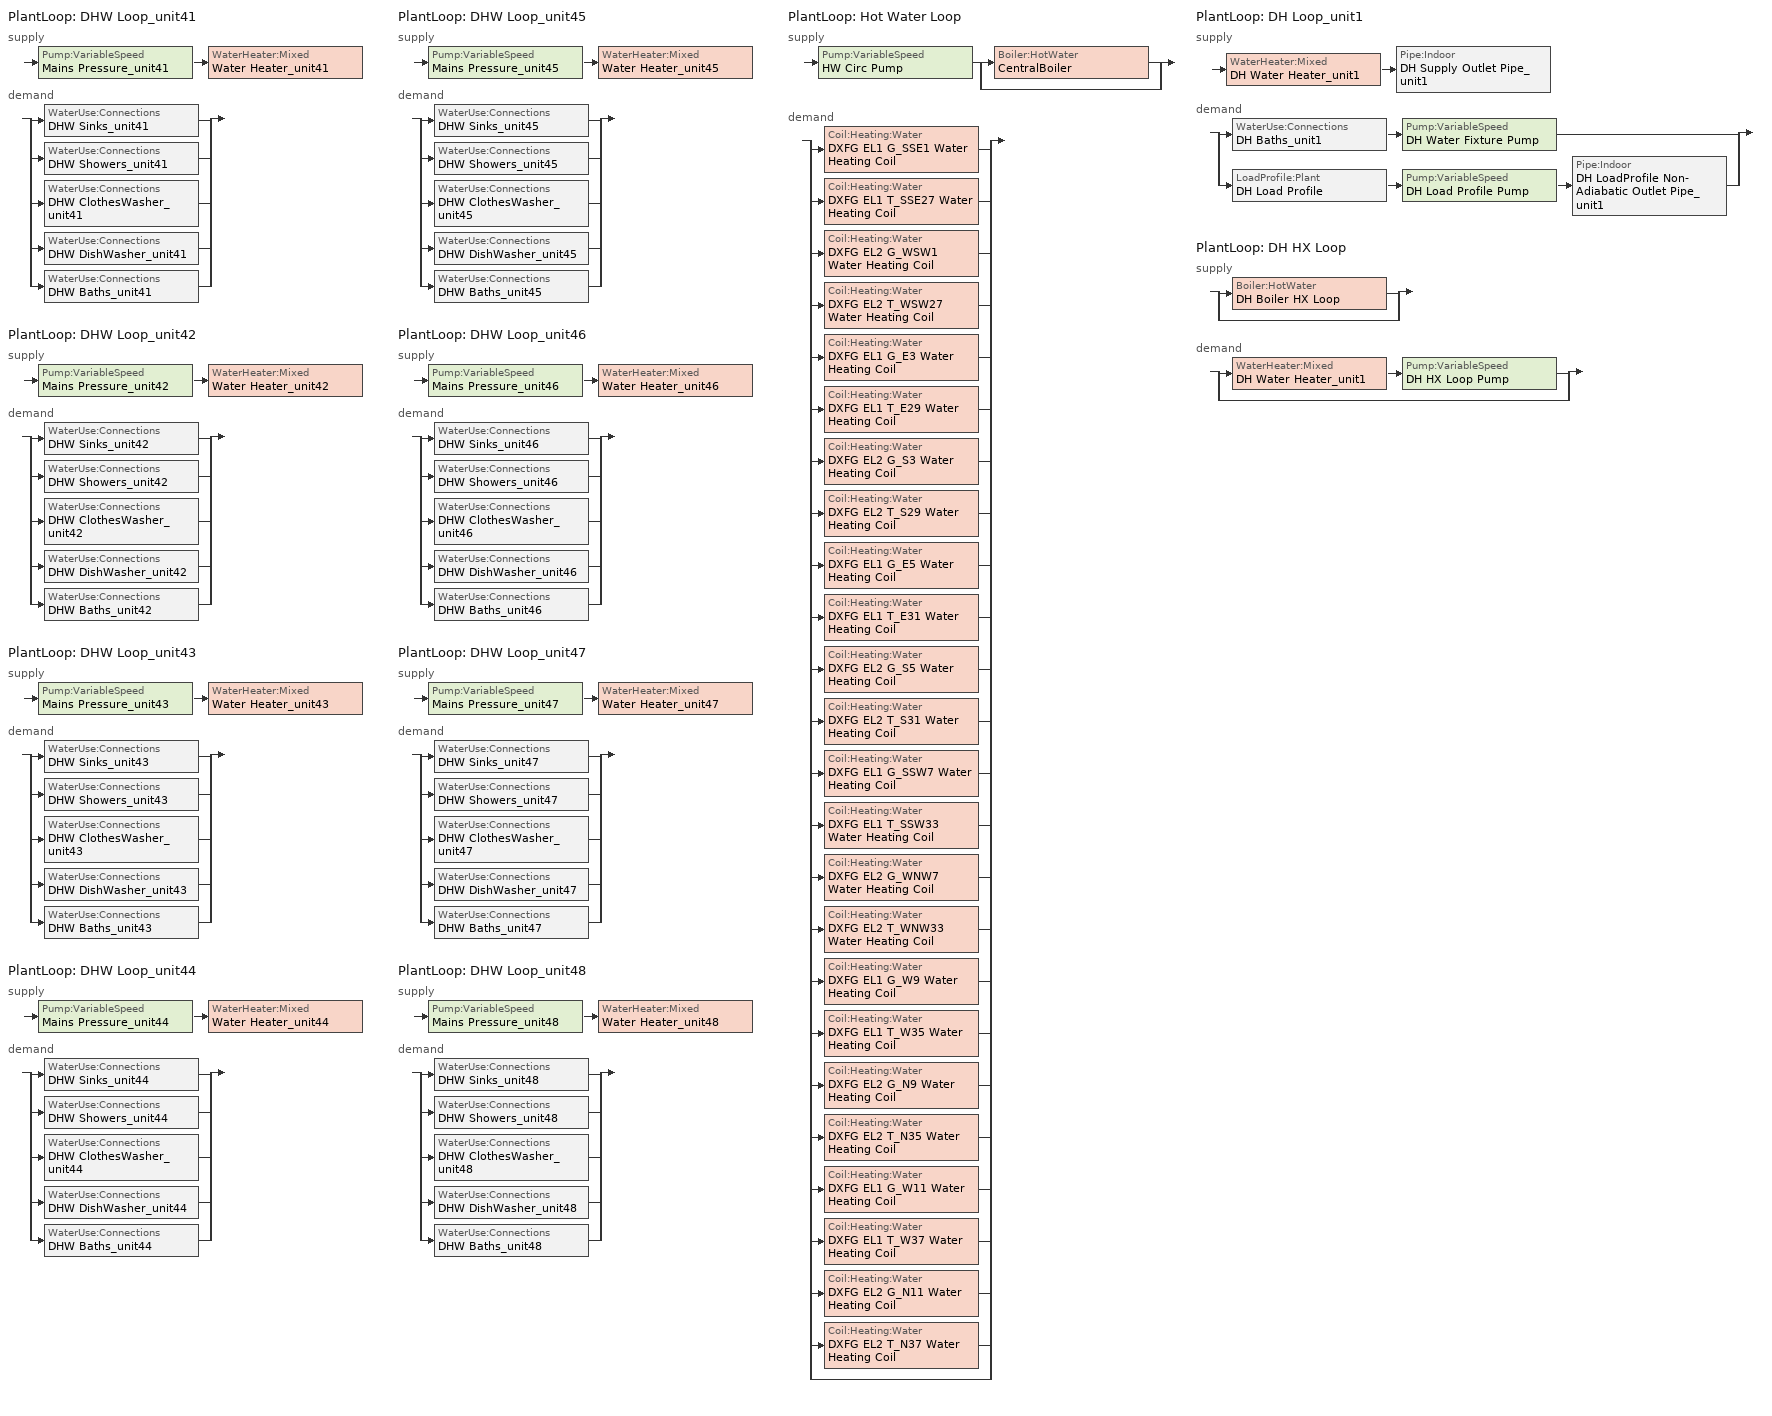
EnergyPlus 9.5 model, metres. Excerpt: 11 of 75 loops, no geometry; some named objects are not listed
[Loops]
PlantLoop 'DHW Loop_unit41'
 supply: Pump:VariableSpeed 'Mains Pressure_unit41' > WaterHeater:Mixed 'Water Heater_unit41'
 demand: split
  | WaterUse:Connections 'DHW Sinks_unit41'
  | WaterUse:Connections 'DHW Showers_unit41'
  | WaterUse:Connections 'DHW ClothesWasher_unit41'
  | WaterUse:Connections 'DHW DishWasher_unit41'
  | WaterUse:Connections 'DHW Baths_unit41'
PlantLoop 'DHW Loop_unit42'
 supply: Pump:VariableSpeed 'Mains Pressure_unit42' > WaterHeater:Mixed 'Water Heater_unit42'
 demand: split
  | WaterUse:Connections 'DHW Sinks_unit42'
  | WaterUse:Connections 'DHW Showers_unit42'
  | WaterUse:Connections 'DHW ClothesWasher_unit42'
  | WaterUse:Connections 'DHW DishWasher_unit42'
  | WaterUse:Connections 'DHW Baths_unit42'
PlantLoop 'DHW Loop_unit43'
 supply: Pump:VariableSpeed 'Mains Pressure_unit43' > WaterHeater:Mixed 'Water Heater_unit43'
 demand: split
  | WaterUse:Connections 'DHW Sinks_unit43'
  | WaterUse:Connections 'DHW Showers_unit43'
  | WaterUse:Connections 'DHW ClothesWasher_unit43'
  | WaterUse:Connections 'DHW DishWasher_unit43'
  | WaterUse:Connections 'DHW Baths_unit43'
PlantLoop 'DHW Loop_unit44'
 supply: Pump:VariableSpeed 'Mains Pressure_unit44' > WaterHeater:Mixed 'Water Heater_unit44'
 demand: split
  | WaterUse:Connections 'DHW Sinks_unit44'
  | WaterUse:Connections 'DHW Showers_unit44'
  | WaterUse:Connections 'DHW ClothesWasher_unit44'
  | WaterUse:Connections 'DHW DishWasher_unit44'
  | WaterUse:Connections 'DHW Baths_unit44'
PlantLoop 'DHW Loop_unit45'
 supply: Pump:VariableSpeed 'Mains Pressure_unit45' > WaterHeater:Mixed 'Water Heater_unit45'
 demand: split
  | WaterUse:Connections 'DHW Sinks_unit45'
  | WaterUse:Connections 'DHW Showers_unit45'
  | WaterUse:Connections 'DHW ClothesWasher_unit45'
  | WaterUse:Connections 'DHW DishWasher_unit45'
  | WaterUse:Connections 'DHW Baths_unit45'
PlantLoop 'DHW Loop_unit46'
 supply: Pump:VariableSpeed 'Mains Pressure_unit46' > WaterHeater:Mixed 'Water Heater_unit46'
 demand: split
  | WaterUse:Connections 'DHW Sinks_unit46'
  | WaterUse:Connections 'DHW Showers_unit46'
  | WaterUse:Connections 'DHW ClothesWasher_unit46'
  | WaterUse:Connections 'DHW DishWasher_unit46'
  | WaterUse:Connections 'DHW Baths_unit46'
PlantLoop 'DHW Loop_unit47'
 supply: Pump:VariableSpeed 'Mains Pressure_unit47' > WaterHeater:Mixed 'Water Heater_unit47'
 demand: split
  | WaterUse:Connections 'DHW Sinks_unit47'
  | WaterUse:Connections 'DHW Showers_unit47'
  | WaterUse:Connections 'DHW ClothesWasher_unit47'
  | WaterUse:Connections 'DHW DishWasher_unit47'
  | WaterUse:Connections 'DHW Baths_unit47'
PlantLoop 'DHW Loop_unit48'
 supply: Pump:VariableSpeed 'Mains Pressure_unit48' > WaterHeater:Mixed 'Water Heater_unit48'
 demand: split
  | WaterUse:Connections 'DHW Sinks_unit48'
  | WaterUse:Connections 'DHW Showers_unit48'
  | WaterUse:Connections 'DHW ClothesWasher_unit48'
  | WaterUse:Connections 'DHW DishWasher_unit48'
  | WaterUse:Connections 'DHW Baths_unit48'
PlantLoop 'Hot Water Loop'
 supply: Pump:VariableSpeed 'HW Circ Pump' > split
  | Boiler:HotWater 'CentralBoiler'
  | bypass
 demand: split
  | Coil:Heating:Water 'DXFG EL1 G_SSE1 Water Heating Coil'
  | Coil:Heating:Water 'DXFG EL1 T_SSE27 Water Heating Coil'
  | Coil:Heating:Water 'DXFG EL2 G_WSW1 Water Heating Coil'
  | Coil:Heating:Water 'DXFG EL2 T_WSW27 Water Heating Coil'
  | Coil:Heating:Water 'DXFG EL1 G_E3 Water Heating Coil'
  | Coil:Heating:Water 'DXFG EL1 T_E29 Water Heating Coil'
  | Coil:Heating:Water 'DXFG EL2 G_S3 Water Heating Coil'
  | Coil:Heating:Water 'DXFG EL2 T_S29 Water Heating Coil'
  | Coil:Heating:Water 'DXFG EL1 G_E5 Water Heating Coil'
  | Coil:Heating:Water 'DXFG EL1 T_E31 Water Heating Coil'
  | Coil:Heating:Water 'DXFG EL2 G_S5 Water Heating Coil'
  | Coil:Heating:Water 'DXFG EL2 T_S31 Water Heating Coil'
  | Coil:Heating:Water 'DXFG EL1 G_SSW7 Water Heating Coil'
  | Coil:Heating:Water 'DXFG EL1 T_SSW33 Water Heating Coil'
  | Coil:Heating:Water 'DXFG EL2 G_WNW7 Water Heating Coil'
  | Coil:Heating:Water 'DXFG EL2 T_WNW33 Water Heating Coil'
  | Coil:Heating:Water 'DXFG EL1 G_W9 Water Heating Coil'
  | Coil:Heating:Water 'DXFG EL1 T_W35 Water Heating Coil'
  | Coil:Heating:Water 'DXFG EL2 G_N9 Water Heating Coil'
  | Coil:Heating:Water 'DXFG EL2 T_N35 Water Heating Coil'
  | Coil:Heating:Water 'DXFG EL1 G_W11 Water Heating Coil'
  | Coil:Heating:Water 'DXFG EL1 T_W37 Water Heating Coil'
  | Coil:Heating:Water 'DXFG EL2 G_N11 Water Heating Coil'
  | Coil:Heating:Water 'DXFG EL2 T_N37 Water Heating Coil'
  | bypass
PlantLoop 'DH Loop_unit1'
 supply: WaterHeater:Mixed 'DH Water Heater_unit1' > Pipe:Indoor 'DH Supply Outlet Pipe_unit1'
 demand: split
  | WaterUse:Connections 'DH Baths_unit1' > Pump:VariableSpeed 'DH Water Fixture Pump'
  | LoadProfile:Plant 'DH Load Profile' > Pump:VariableSpeed 'DH Load Profile Pump' > Pipe:Indoor 'DH LoadProfile Non-Adiabatic Outlet Pipe_unit1'
PlantLoop 'DH HX Loop'
 supply: split
  | Boiler:HotWater 'DH Boiler HX Loop'
  | bypass
 demand: split
  | WaterHeater:Mixed 'DH Water Heater_unit1' > Pump:VariableSpeed 'DH HX Loop Pump'
  | bypass
[Material]
Name | Roughness | Thickness {m} | Conductivity {W/m-K} | Density {kg/m3} | Specific Heat {J/kg-K} | Thermal Absorptance | Solar Absorptance | Visible Absorptance
Pipe Steel | Smooth | 3.00E-03 | 45.31 | 7833 | 500 | 0.9 | 0.5 | 0.5
Pipe Insulation | VeryRough | 0.03 | 0.04 | 91 | 836
[Construction]
Insulated Pipe: Pipe Insulation, Pipe Steel
[ZoneList]
Living Area: EL1 SSE Perim Zn (G.SSE1), EL1 East Perim Zn (G.E3), EL1 East Perim Zn (G.E5), EL1 SSW Perim Zn (G.SSW7), EL1 West Perim Zn (G.W9), EL1 West Perim Zn (G.W11), EL1 SSE Perim Zn (T.SSE27), EL1 East Perim Zn (T.E29), EL1 East Perim Zn (T.E31), EL1 SSW Perim Zn (T.SSW33), EL1 West Perim Zn (T.W35), EL1 West Perim Zn (T.W37), EL2 WSW Perim Zn (G.WSW1), EL2 South Perim Zn (G.S3), EL2 South Perim Zn (G.S5), EL2 WNW Perim Zn (G.WNW7), EL2 North Perim Zn (G.N9), EL2 North Perim Zn (G.N11), EL2 WSW Perim Zn (T.WSW27), EL2 South Perim Zn (T.S29), EL2 South Perim Zn (T.S31), EL2 WNW Perim Zn (T.WNW33), EL2 North Perim Zn (T.N35), EL2 North Perim Zn (T.N37)
[People]
Living Occupants: Zone or ZoneList=Living Area; Number of People Schedule=EL1 Occ-2 Sch; Number of People Calculation Method=People; Number of People=3; Fraction Radiant=0.3; Sensible Heat Fraction=autocalculate; Activity Level Schedule=activity_sch; Carbon Dioxide Generation Rate {m3/s-W}=3.82e-08; Enable ASHRAE 55 Comfort Warnings=No; Mean Radiant Temperature Calculation Type=ZoneAveraged; Clothing Insulation Calculation Method=ClothingInsulationSchedule
[Lights]
Living Lights: Zone or ZoneList=Living Area; Schedule=InteriorLightingHE; Design Level Calculation Method=Watts/Area; Watts per Zone Floor Area {W/m2}=2.10297; Return Air Fraction=0; Fraction Radiant=0.6; Fraction Visible=0.2; Fraction Replaceable=0; Return Air Fraction Calculated from Plenum Temperature=No
[ElectricEquipment] Zone or ZoneList=Living Area; Design Level Calculation Method=EquipmentLevel
Name | Schedule | Design Level {W} | Fraction Latent | Fraction Radiant | Fraction Lost
Dishwasher | DishWasher | 27.7121 | 0.15 | 0.6 | 0.25
Refrigerator | Refrigerator | 91.0576 |  | 1
ClothesWasher | ClothesWasher | 12.0112 |  | 0.8 | 0.2
ClothesDryer | ClothesDryer | 8.18776 |  | 1
MiscPlugLoad_Living | MiscPlugLoad | 169.043 | 0.06 | 0.69 | 0.25
[GasEquipment] Zone or ZoneList=Living Area; Design Level Calculation Method=EquipmentLevel
Name | Schedule | Design Level {W} | Fraction Latent | Fraction Radiant | Fraction Lost
ClothesDryer | ClothesDryer | 81.8973 | 0.05 | 0.1 | 0.85
CookingRange | CookingRange | 111.945 | 0.06 | 0.69 | 0.25
[ZoneInfiltration:DesignFlowRate]
Infiltration-Living: Zone or ZoneList=Living Area; Schedule=always_avail; Design Flow Rate Calculation Method=AirChanges/Hour; Air Changes per Hour {1/hr}=0.35; Constant Term Coefficient=1
[ZoneVentilation:DesignFlowRate]
NaturalVentilation: Zone or ZoneList=Living Area; Schedule=DEER Res Nat Vent On Sch; Design Flow Rate Calculation Method=AirChanges/Hour; Flow Rate per Zone Floor Area {m3/s-m2}=0; Air Changes per Hour {1/hr}=1.5; Ventilation Type=Natural; Fan Total Efficiency=1; Constant Term Coefficient=0; Temperature Term Coefficient=0; Velocity Term Coefficient=0.224; Velocity Squared Term Coefficient=0; Minimum Indoor Temperature Schedule=Natural_Ventilation_Min; Delta Temperature {deltaC}=2; Minimum Outdoor Temperature {C}=-100; Maximum Outdoor Temperature {C}=100; Maximum Wind Speed {m/s}=40
[Sizing:Plant] Loop Type=Heating
Name | Design Loop Exit Temperature {C} | Loop Design Temperature Difference {deltaC} | Sizing Option | Zone Timesteps in Averaging Window
DHW Loop_unit41; DHW Loop_unit42; DHW Loop_unit43; DHW Loop_unit44; DHW Loop_unit45; DHW Loop_unit46; DHW Loop_unit47; DHW Loop_unit48 | 48.8889 | 5.55556
Hot Water Loop | 48.8889 | 5.55556 | NonCoincident | 1
DH Loop_unit1 | 57.2222 | 5.55556
DH HX Loop | 82.2222 | 11.1111
[Coil:Heating:Water] U-Factor Times Area Value {W/K}=autosize; Maximum Water Flow Rate {m3/s}=autosize; Performance Input Method=UFactorTimesAreaAndDesignWaterFlowRate; Rated Capacity {W}=autosize; Rated Inlet Water Temperature {C}=82.2; Rated Inlet Air Temperature {C}=16.6; Rated Outlet Water Temperature {C}=71.1; Rated Outlet Air Temperature {C}=32.2; Rated Ratio for Air and Water Convection=0.5
DXFG EL1 G_SSE1 Water Heating Coil; DXFG EL1 T_SSE27 Water Heating Coil; DXFG EL2 G_WSW1 Water Heating Coil; DXFG EL2 T_WSW27 Water Heating Coil; DXFG EL1 G_E3 Water Heating Coil; DXFG EL1 T_E29 Water Heating Coil; DXFG EL2 G_S3 Water Heating Coil; DXFG EL2 T_S29 Water Heating Coil; DXFG EL1 G_E5 Water Heating Coil; DXFG EL1 T_E31 Water Heating Coil; DXFG EL2 G_S5 Water Heating Coil; DXFG EL2 T_S31 Water Heating Coil; DXFG EL1 G_SSW7 Water Heating Coil; DXFG EL1 T_SSW33 Water Heating Coil; DXFG EL2 G_WNW7 Water Heating Coil; DXFG EL2 T_WNW33 Water Heating Coil; DXFG EL1 G_W9 Water Heating Coil; DXFG EL1 T_W35 Water Heating Coil; DXFG EL2 G_N9 Water Heating Coil; DXFG EL2 T_N35 Water Heating Coil; DXFG EL1 G_W11 Water Heating Coil; DXFG EL1 T_W37 Water Heating Coil; DXFG EL2 G_N11 Water Heating Coil; DXFG EL2 T_N37 Water Heating Coil
[Pipe:Indoor] Construction=Insulated Pipe; Environment Type=Schedule; Ambient Temperature Schedule=Ambient Varying Zone Temperature; Ambient Air Velocity Schedule=Ambient Air Velocity; Pipe Inside Diameter {m}=0.0254; Pipe Length {m}=304.8
DH Supply Outlet Pipe_unit1; DH LoadProfile Non-Adiabatic Outlet Pipe_unit1
[Pump:VariableSpeed] Design Maximum Flow Rate {m3/s}=autosize; Coefficient 2 of the Part Load Performance Curve=1; Pump Control Type=Intermittent
Name | Design Pump Head {Pa} | Design Power Consumption {W} | Motor Efficiency | Fraction of Motor Inefficiencies to Fluid Stream | Coefficient 1 of the Part Load Performance Curve | Coefficient 3 of the Part Load Performance Curve | Coefficient 4 of the Part Load Performance Curve | Design Minimum Flow Rate {m3/s} | Design Power Sizing Method | Design Electric Power per Unit Flow Rate {W/(m3/s)} | Design Shaft Power per Unit Flow Rate per Unit Head {W/((m3/s)-Pa)}
Mains Pressure_unit41; Mains Pressure_unit42; Mains Pressure_unit43; Mains Pressure_unit44; Mains Pressure_unit45; Mains Pressure_unit46; Mains Pressure_unit47; Mains Pressure_unit48 | 1 | 0 | 1 | 0 | 0 | 0 | 0 | 0
HW Circ Pump | 179352 | 0 | 0.9 |  |  |  |  | autosize | PowerPerFlowPerPressure | 348701.1 | 1.28205
DH Load Profile Pump; DH Water Fixture Pump | 179345 | autosize | 0.9 |  |  |  |  | 0 | PowerPerFlowPerPressure | 348701.1 | 1.28205
DH HX Loop Pump | 179345 | autosize | 0.9 |  |  |  |  | 0.00012618 | PowerPerFlowPerPressure | 348701.1 | 1.28205
[LoadProfile:Plant]
DH Load Profile: Load Schedule=DH Load Profile Load Schedule; Peak Flow Rate {m3/s}=0.00302833; Flow Rate Fraction Schedule=DH Load Profile Constant Flow Frac Schedule
[Boiler:HotWater] Fuel Type=NaturalGas; Efficiency Curve Temperature Evaluation Variable=LeavingBoiler; Normalized Boiler Efficiency Curve=NonCond_Boiler_Eff; Design Water Flow Rate {m3/s}=autosize; Minimum Part Load Ratio=0.2; Maximum Part Load Ratio=1; Optimum Part Load Ratio=1; Water Outlet Upper Temperature Limit {C}=99.9; Boiler Flow Mode=LeavingSetpointModulated; Sizing Factor=1
Name | Nominal Capacity {W} | Nominal Thermal Efficiency
CentralBoiler | 1E-015 | 1
DH Boiler HX Loop | autosize | 0.9
[WaterHeater:Mixed] Heater Control Type=Cycle; Heater Maximum Capacity {W}=0; Heater Minimum Capacity {W}=0; Heater Ignition Minimum Flow Rate {m3/s}=0; Heater Thermal Efficiency=0.9; Ambient Temperature Indicator=Zone; Off Cycle Loss Coefficient to Ambient Temperature {W/K}=1.27317; Off Cycle Loss Fraction to Zone=1; On Cycle Loss Coefficient to Ambient Temperature {W/K}=1.27317; On Cycle Loss Fraction to Zone=1; Peak Use Flow Rate {m3/s}=0; Use Side Effectiveness=1; Use Side Design Flow Rate {m3/s}=autosize
Name | Tank Volume {m3} | Setpoint Temperature Schedule | Deadband Temperature Difference {deltaC} | Maximum Temperature Limit {C} | Heater Fuel Type | Ambient Temperature Zone | Source Side Effectiveness | Source Side Design Flow Rate {m3/s} | Indirect Water Heating Recovery Time {hr} | Source Side Flow Control Mode
Water Heater_unit41 | 0.196841 | dhw_setpt | 2 | 50 | Coal | EL2 South Perim Zn (T.S28) | 1 | 0 | 1.5
Water Heater_unit42 | 0.196841 | dhw_setpt | 2 | 50 | Coal | EL2 South Perim Zn (T.S29) | 1 | 0 | 1.5
Water Heater_unit43 | 0.196841 | dhw_setpt | 2 | 50 | Coal | EL2 South Perim Zn (T.S30) | 1 | 0 | 1.5
Water Heater_unit44 | 0.196841 | dhw_setpt | 2 | 50 | Coal | EL2 South Perim Zn (T.S31) | 1 | 0 | 1.5
Water Heater_unit45 | 0.196841 | dhw_setpt | 2 | 50 | Coal | EL2 WNW Perim Zn (G.WNW7) | 1 | 0 | 1.5
Water Heater_unit46 | 0.196841 | dhw_setpt | 2 | 50 | Coal | EL2 WNW Perim Zn (T.WNW33) | 1 | 0 | 1.5
Water Heater_unit47 | 0.196841 | dhw_setpt | 2 | 50 | Coal | EL2 WSW Perim Zn (G.WSW1) | 1 | 0 | 1.5
Water Heater_unit48 | 0.196841 | dhw_setpt | 2 | 50 | Coal | EL2 WSW Perim Zn (T.WSW27) | 1 | 0 | 1.5
DH Water Heater_unit1 | autosize | DH dhw_setpt | 1.94444 | 82.2222 | NaturalGas | EL1 East Perim Zn (G.E2) | 0.9 | 0.000189271 | 1 | IndirectHeatPrimarySetpoint
[WaterHeater:Sizing]
Name | Design Mode | Number of Bedrooms | Number of Bathrooms | Time Storage Can Meet Peak Draw {hr} | Time for Tank Recovery {hr} | Nominal Tank Volume for Autosizing Plant Connections {m3} | Number of Units | Storage Capacity per Unit {m3} | Recovery Capacity PerUnit {m3/hr}
Water Heater_unit41; Water Heater_unit42; Water Heater_unit43; Water Heater_unit44; Water Heater_unit45; Water Heater_unit46; Water Heater_unit47; Water Heater_unit48 | ResidentialHUD-FHAMinimum | 3 | 3
DH Water Heater_unit1 | PerUnit | 1 | 1 | 1 | 0 | 0.450464 | 48 | 0.208198 | 0.378541
[PlantLoop] Fluid Type=Water; Minimum Loop Temperature {C}=0; Maximum Loop Flow Rate {m3/s}=autosize; Minimum Loop Flow Rate {m3/s}=0; Plant Loop Volume {m3}=autocalculate
Name | Plant Equipment Operation Scheme | Maximum Loop Temperature {C} | Load Distribution Scheme | Plant Loop Demand Calculation Scheme | Common Pipe Simulation | Pressure Simulation Type | Loop Circulation Time {minutes}
DHW Loop_unit41 | DHW Loop Operation_unit41 | 100 | Optimal
DHW Loop_unit42 | DHW Loop Operation_unit42 | 100 | Optimal
DHW Loop_unit43 | DHW Loop Operation_unit43 | 100 | Optimal
DHW Loop_unit44 | DHW Loop Operation_unit44 | 100 | Optimal
DHW Loop_unit45 | DHW Loop Operation_unit45 | 100 | Optimal
DHW Loop_unit46 | DHW Loop Operation_unit46 | 100 | Optimal
DHW Loop_unit47 | DHW Loop Operation_unit47 | 100 | Optimal
DHW Loop_unit48 | DHW Loop Operation_unit48 | 100 | Optimal
Hot Water Loop | Hot Loop Operation | 100 | Optimal | SingleSetpoint | None | None | 2
DH Loop_unit1 | DH Loop Operation_unit1 | 60 | Optimal |  |  |  | 0
DH HX Loop | DH HX Loop Operation | 100 | SequentialLoad |  |  |  | 0
[PlantEquipmentList]
DHW Plant Equipment_unit41: Water Heater_unit41
DHW Plant Equipment_unit42: Water Heater_unit42
DHW Plant Equipment_unit43: Water Heater_unit43
DHW Plant Equipment_unit44: Water Heater_unit44
DHW Plant Equipment_unit45: Water Heater_unit45
DHW Plant Equipment_unit46: Water Heater_unit46
DHW Plant Equipment_unit47: Water Heater_unit47
DHW Plant Equipment_unit48: Water Heater_unit48
Heating Plant: CentralBoiler
DH Plant Equipment_unit1: DH Water Heater_unit1
DH HX Loop Plant EqList: DH Boiler HX Loop
[PlantEquipmentOperation:HeatingLoad] Load Range 1 Lower Limit {W}=0
Name | Load Range 1 Upper Limit {W} | Range 1 Equipment List
DHW Control Scheme_unit41 | 1000000000000000 | DHW Plant Equipment_unit41
DHW Control Scheme_unit42 | 1000000000000000 | DHW Plant Equipment_unit42
DHW Control Scheme_unit43 | 1000000000000000 | DHW Plant Equipment_unit43
DHW Control Scheme_unit44 | 1000000000000000 | DHW Plant Equipment_unit44
DHW Control Scheme_unit45 | 1000000000000000 | DHW Plant Equipment_unit45
DHW Control Scheme_unit46 | 1000000000000000 | DHW Plant Equipment_unit46
DHW Control Scheme_unit47 | 1000000000000000 | DHW Plant Equipment_unit47
DHW Control Scheme_unit48 | 1000000000000000 | DHW Plant Equipment_unit48
Central Boiler Only | 999372450999999 | Heating Plant
DH Control Scheme_unit1 | 999372450999999 | DH Plant Equipment_unit1
Boiler Op | 9.99372e+09 | DH HX Loop Plant EqList
[PlantEquipmentOperationSchemes]
Name | Control Scheme 1 | Control Scheme 1 Schedule
DHW Loop Operation_unit41 | DHW Control Scheme_unit41 | always_avail
DHW Loop Operation_unit42 | DHW Control Scheme_unit42 | always_avail
DHW Loop Operation_unit43 | DHW Control Scheme_unit43 | always_avail
DHW Loop Operation_unit44 | DHW Control Scheme_unit44 | always_avail
DHW Loop Operation_unit45 | DHW Control Scheme_unit45 | always_avail
DHW Loop Operation_unit46 | DHW Control Scheme_unit46 | always_avail
DHW Loop Operation_unit47 | DHW Control Scheme_unit47 | always_avail
DHW Loop Operation_unit48 | DHW Control Scheme_unit48 | always_avail
Hot Loop Operation | Central Boiler Only | heating_sch_DEER
DH Loop Operation_unit1 | DH Control Scheme_unit1 | always_avail
DH HX Loop Operation | Boiler Op | always_avail
[EnergyManagementSystem:Program]
DuctLeakageProgramEL1SSWPerimZnGSSW7: Set f_sup = 0.056249999999999994; Set f_ret = 0.050625; Set f_OA = 0.005624999999999991; Set V_OA = f_OA * AH_VFREL1SSWPerimZnGSSW7; Set Vleak_s = f_sup * AH_VFREL1SSWPerimZnGSSW7; Set Vleak_r = f_ret * AH_VFREL1SSWPerimZnGSSW7; Set VEL1SSWPerimPlZnGSSW20ToEL1SSWPerimZnGSSW7 = @Abs (Vleak_s - Vleak_r - V_OA); Set VEL1SSWPerimZnGSSW7ToEL1SSWPerimPlZnGSSW20 = 0; Set h_SA = @HFnTdbW AH_ToutEL1SSWPerimZnGSSW7 AH_WoutEL1SSWPerimZnGSSW7; Set h_AHZone = @HFnTdbW AHZone_TEL1SSWPerimZnGSSW7 AHZone_WEL1SSWPerimZnGSSW7; Set h_RA = @HFnTdbW RA_TEL1SSWPerimZnGSSW7 RA_WEL1SSWPerimZnGSSW7; Set h_fg = @HfgAirFnWTdb AH_WoutEL1SSWPerimZnGSSW7 AH_ToutEL1SSWPerimZnGSSW7; Set Qleak_s = f_sup * AH_MFREL1SSWPerimZnGSSW7 * (h_RA - h_SA); Set Qleak_s_lEL1SSWPerimZnGSSW7 = f_sup * AH_MFREL1SSWPerimZnGSSW7 * h_fg * (RA_WEL1SSWPerimZnGSSW7 - AH_WoutEL1SSWPerimZnGSSW7); Set Qleak_s_sEL1SSWPerimZnGSSW7 = Qleak_s - Qleak_s_lEL1SSWPerimZnGSSW7; Set expTerm = (Fan_RTFEL1SSWPerimZnGSSW7 / ((@Max AH_MFREL1SSWPerimZnGSSW7 0.001) * 1006.0)) * 11.09293886506971; Set expTerm = 0 - expTerm; Set Tsupply = AHZone_TEL1SSWPerimZnGSSW7 + ((AH_ToutEL1SSWPerimZnGSSW7 - AHZone_TEL1SSWPerimZnGSSW7) * (@Exp expTerm)); Set Qduct_sToEL1SSWPerimZnGSSW7 = AH_MFREL1SSWPerimZnGSSW7 * 1006.0 * (Tsupply - AH_ToutEL1SSWPerimZnGSSW7); Set Qduct_sToEL1SSWPerimPlZnGSSW20 = 0 - Qduct_sToEL1SSWPerimZnGSSW7; Set expTerm = (Fan_RTFEL1SSWPerimZnGSSW7 / ((@Max AH_MFREL1SSWPerimZnGSSW7 0.001) * 1006.0)) * 2.738997250634496; Set expTerm = 0 - expTerm; Set Treturn = AHZone_TEL1SSWPerimZnGSSW7 + ((RA_TEL1SSWPerimZnGSSW7 - AHZone_TEL1SSWPerimZnGSSW7) * (@Exp expTerm)); Set Qduct_rToPlenumDXFGEL1G_SSW7 = AH_MFREL1SSWPerimZnGSSW7 * 1006.0 * (Treturn - RA_TEL1SSWPerimZnGSSW7); Set Qduct_rToEL1SSWPerimPlZnGSSW20 = 0 - Qduct_rToPlenumDXFGEL1G_SSW7; Set Qleak_r_lDXFGEL1G_SSW7 = 0; Set Qleak_r_sDXFGEL1G_SSW7 = f_ret * AH_MFREL1SSWPerimZnGSSW7 * 1006.0 * (AHZone_TEL1SSWPerimZnGSSW7 - RA_TEL1SSWPerimZnGSSW7); Set Qleak = f_sup * AH_MFREL1SSWPerimZnGSSW7 * (h_SA - h_AHZone); Set Qleak_lToEL1SSWPerimPlZnGSSW20 = f_sup * AH_MFREL1SSWPerimZnGSSW7 * h_fg * (AH_WoutEL1SSWPerimZnGSSW7 - AHZone_WEL1SSWPerimZnGSSW7); Set Qleak_sToEL1SSWPerimPlZnGSSW20 = Qleak - Qleak_lToEL1SSWPerimPlZnGSSW20
DuctLeakageProgramEL1SSWPerimZnTSSW33: Set f_sup = 0.056249999999999994; Set f_ret = 0.050625; Set f_OA = 0.005624999999999991; Set V_OA = f_OA * AH_VFREL1SSWPerimZnTSSW33; Set Vleak_s = f_sup * AH_VFREL1SSWPerimZnTSSW33; Set Vleak_r = f_ret * AH_VFREL1SSWPerimZnTSSW33; Set VEL1SSWPerimAtZnTSSW46ToEL1SSWPerimZnTSSW33 = @Abs (Vleak_s - Vleak_r - V_OA); Set VEL1SSWPerimZnTSSW33ToEL1SSWPerimAtZnTSSW46 = 0; Set h_SA = @HFnTdbW AH_ToutEL1SSWPerimZnTSSW33 AH_WoutEL1SSWPerimZnTSSW33; Set h_AHZone = @HFnTdbW AHZone_TEL1SSWPerimZnTSSW33 AHZone_WEL1SSWPerimZnTSSW33; Set h_RA = @HFnTdbW RA_TEL1SSWPerimZnTSSW33 RA_WEL1SSWPerimZnTSSW33; Set h_fg = @HfgAirFnWTdb AH_WoutEL1SSWPerimZnTSSW33 AH_ToutEL1SSWPerimZnTSSW33; Set Qleak_s = f_sup * AH_MFREL1SSWPerimZnTSSW33 * (h_RA - h_SA); Set Qleak_s_lEL1SSWPerimZnTSSW33 = f_sup * AH_MFREL1SSWPerimZnTSSW33 * h_fg * (RA_WEL1SSWPerimZnTSSW33 - AH_WoutEL1SSWPerimZnTSSW33); Set Qleak_s_sEL1SSWPerimZnTSSW33 = Qleak_s - Qleak_s_lEL1SSWPerimZnTSSW33; Set expTerm = (Fan_RTFEL1SSWPerimZnTSSW33 / ((@Max AH_MFREL1SSWPerimZnTSSW33 0.001) * 1006.0)) * 11.09293886506971; Set expTerm = 0 - expTerm; Set Tsupply = AHZone_TEL1SSWPerimZnTSSW33 + ((AH_ToutEL1SSWPerimZnTSSW33 - AHZone_TEL1SSWPerimZnTSSW33) * (@Exp expTerm)); Set Qduct_sToEL1SSWPerimZnTSSW33 = AH_MFREL1SSWPerimZnTSSW33 * 1006.0 * (Tsupply - AH_ToutEL1SSWPerimZnTSSW33); Set Qduct_sToEL1SSWPerimAtZnTSSW46 = 0 - Qduct_sToEL1SSWPerimZnTSSW33; Set expTerm = (Fan_RTFEL1SSWPerimZnTSSW33 / ((@Max AH_MFREL1SSWPerimZnTSSW33 0.001) * 1006.0)) * 2.738997250634496; Set expTerm = 0 - expTerm; Set Treturn = AHZone_TEL1SSWPerimZnTSSW33 + ((RA_TEL1SSWPerimZnTSSW33 - AHZone_TEL1SSWPerimZnTSSW33) * (@Exp expTerm)); Set Qduct_rToPlenumDXFGEL1T_SSW33 = AH_MFREL1SSWPerimZnTSSW33 * 1006.0 * (Treturn - RA_TEL1SSWPerimZnTSSW33); Set Qduct_rToEL1SSWPerimAtZnTSSW46 = 0 - Qduct_rToPlenumDXFGEL1T_SSW33; Set Qleak_r_lDXFGEL1T_SSW33 = 0; Set Qleak_r_sDXFGEL1T_SSW33 = f_ret * AH_MFREL1SSWPerimZnTSSW33 * 1006.0 * (AHZone_TEL1SSWPerimZnTSSW33 - RA_TEL1SSWPerimZnTSSW33); Set Qleak = f_sup * AH_MFREL1SSWPerimZnTSSW33 * (h_SA - h_AHZone); Set Qleak_lToEL1SSWPerimAtZnTSSW46 = f_sup * AH_MFREL1SSWPerimZnTSSW33 * h_fg * (AH_WoutEL1SSWPerimZnTSSW33 - AHZone_WEL1SSWPerimZnTSSW33); Set Qleak_sToEL1SSWPerimAtZnTSSW46 = Qleak - Qleak_lToEL1SSWPerimAtZnTSSW46
DuctLeakageProgramEL1WestPerimZnGW9: Set f_sup = 0.056249999999999994; Set f_ret = 0.050625; Set f_OA = 0.005624999999999991; Set V_OA = f_OA * AH_VFREL1WestPerimZnGW9; Set Vleak_s = f_sup * AH_VFREL1WestPerimZnGW9; Set Vleak_r = f_ret * AH_VFREL1WestPerimZnGW9; Set VEL1WestPerimPlZnGW22ToEL1WestPerimZnGW9 = @Abs (Vleak_s - Vleak_r - V_OA); Set VEL1WestPerimZnGW9ToEL1WestPerimPlZnGW22 = 0; Set h_SA = @HFnTdbW AH_ToutEL1WestPerimZnGW9 AH_WoutEL1WestPerimZnGW9; Set h_AHZone = @HFnTdbW AHZone_TEL1WestPerimZnGW9 AHZone_WEL1WestPerimZnGW9; Set h_RA = @HFnTdbW RA_TEL1WestPerimZnGW9 RA_WEL1WestPerimZnGW9; Set h_fg = @HfgAirFnWTdb AH_WoutEL1WestPerimZnGW9 AH_ToutEL1WestPerimZnGW9; Set Qleak_s = f_sup * AH_MFREL1WestPerimZnGW9 * (h_RA - h_SA); Set Qleak_s_lEL1WestPerimZnGW9 = f_sup * AH_MFREL1WestPerimZnGW9 * h_fg * (RA_WEL1WestPerimZnGW9 - AH_WoutEL1WestPerimZnGW9); Set Qleak_s_sEL1WestPerimZnGW9 = Qleak_s - Qleak_s_lEL1WestPerimZnGW9; Set expTerm = (Fan_RTFEL1WestPerimZnGW9 / ((@Max AH_MFREL1WestPerimZnGW9 0.001) * 1006.0)) * 11.09293886506971; Set expTerm = 0 - expTerm; Set Tsupply = AHZone_TEL1WestPerimZnGW9 + ((AH_ToutEL1WestPerimZnGW9 - AHZone_TEL1WestPerimZnGW9) * (@Exp expTerm)); Set Qduct_sToEL1WestPerimZnGW9 = AH_MFREL1WestPerimZnGW9 * 1006.0 * (Tsupply - AH_ToutEL1WestPerimZnGW9); Set Qduct_sToEL1WestPerimPlZnGW22 = 0 - Qduct_sToEL1WestPerimZnGW9; Set expTerm = (Fan_RTFEL1WestPerimZnGW9 / ((@Max AH_MFREL1WestPerimZnGW9 0.001) * 1006.0)) * 2.738997250634496; Set expTerm = 0 - expTerm; Set Treturn = AHZone_TEL1WestPerimZnGW9 + ((RA_TEL1WestPerimZnGW9 - AHZone_TEL1WestPerimZnGW9) * (@Exp expTerm)); Set Qduct_rToPlenumDXFGEL1G_W9 = AH_MFREL1WestPerimZnGW9 * 1006.0 * (Treturn - RA_TEL1WestPerimZnGW9); Set Qduct_rToEL1WestPerimPlZnGW22 = 0 - Qduct_rToPlenumDXFGEL1G_W9; Set Qleak_r_lDXFGEL1G_W9 = 0; Set Qleak_r_sDXFGEL1G_W9 = f_ret * AH_MFREL1WestPerimZnGW9 * 1006.0 * (AHZone_TEL1WestPerimZnGW9 - RA_TEL1WestPerimZnGW9); Set Qleak = f_sup * AH_MFREL1WestPerimZnGW9 * (h_SA - h_AHZone); Set Qleak_lToEL1WestPerimPlZnGW22 = f_sup * AH_MFREL1WestPerimZnGW9 * h_fg * (AH_WoutEL1WestPerimZnGW9 - AHZone_WEL1WestPerimZnGW9); Set Qleak_sToEL1WestPerimPlZnGW22 = Qleak - Qleak_lToEL1WestPerimPlZnGW22
DuctLeakageProgramEL1WestPerimZnTW35: Set f_sup = 0.056249999999999994; Set f_ret = 0.050625; Set f_OA = 0.005624999999999991; Set V_OA = f_OA * AH_VFREL1WestPerimZnTW35; Set Vleak_s = f_sup * AH_VFREL1WestPerimZnTW35; Set Vleak_r = f_ret * AH_VFREL1WestPerimZnTW35; Set VEL1WestPerimAtZnTW48ToEL1WestPerimZnTW35 = @Abs (Vleak_s - Vleak_r - V_OA); Set VEL1WestPerimZnTW35ToEL1WestPerimAtZnTW48 = 0; Set h_SA = @HFnTdbW AH_ToutEL1WestPerimZnTW35 AH_WoutEL1WestPerimZnTW35; Set h_AHZone = @HFnTdbW AHZone_TEL1WestPerimZnTW35 AHZone_WEL1WestPerimZnTW35; Set h_RA = @HFnTdbW RA_TEL1WestPerimZnTW35 RA_WEL1WestPerimZnTW35; Set h_fg = @HfgAirFnWTdb AH_WoutEL1WestPerimZnTW35 AH_ToutEL1WestPerimZnTW35; Set Qleak_s = f_sup * AH_MFREL1WestPerimZnTW35 * (h_RA - h_SA); Set Qleak_s_lEL1WestPerimZnTW35 = f_sup * AH_MFREL1WestPerimZnTW35 * h_fg * (RA_WEL1WestPerimZnTW35 - AH_WoutEL1WestPerimZnTW35); Set Qleak_s_sEL1WestPerimZnTW35 = Qleak_s - Qleak_s_lEL1WestPerimZnTW35; Set expTerm = (Fan_RTFEL1WestPerimZnTW35 / ((@Max AH_MFREL1WestPerimZnTW35 0.001) * 1006.0)) * 11.09293886506971; Set expTerm = 0 - expTerm; Set Tsupply = AHZone_TEL1WestPerimZnTW35 + ((AH_ToutEL1WestPerimZnTW35 - AHZone_TEL1WestPerimZnTW35) * (@Exp expTerm)); Set Qduct_sToEL1WestPerimZnTW35 = AH_MFREL1WestPerimZnTW35 * 1006.0 * (Tsupply - AH_ToutEL1WestPerimZnTW35); Set Qduct_sToEL1WestPerimAtZnTW48 = 0 - Qduct_sToEL1WestPerimZnTW35; Set expTerm = (Fan_RTFEL1WestPerimZnTW35 / ((@Max AH_MFREL1WestPerimZnTW35 0.001) * 1006.0)) * 2.738997250634496; Set expTerm = 0 - expTerm; Set Treturn = AHZone_TEL1WestPerimZnTW35 + ((RA_TEL1WestPerimZnTW35 - AHZone_TEL1WestPerimZnTW35) * (@Exp expTerm)); Set Qduct_rToPlenumDXFGEL1T_W35 = AH_MFREL1WestPerimZnTW35 * 1006.0 * (Treturn - RA_TEL1WestPerimZnTW35); Set Qduct_rToEL1WestPerimAtZnTW48 = 0 - Qduct_rToPlenumDXFGEL1T_W35; Set Qleak_r_lDXFGEL1T_W35 = 0; Set Qleak_r_sDXFGEL1T_W35 = f_ret * AH_MFREL1WestPerimZnTW35 * 1006.0 * (AHZone_TEL1WestPerimZnTW35 - RA_TEL1WestPerimZnTW35); Set Qleak = f_sup * AH_MFREL1WestPerimZnTW35 * (h_SA - h_AHZone); Set Qleak_lToEL1WestPerimAtZnTW48 = f_sup * AH_MFREL1WestPerimZnTW35 * h_fg * (AH_WoutEL1WestPerimZnTW35 - AHZone_WEL1WestPerimZnTW35); Set Qleak_sToEL1WestPerimAtZnTW48 = Qleak - Qleak_lToEL1WestPerimAtZnTW48
[SetpointManager:Scheduled] Control Variable=Temperature
Name | Schedule | Setpoint Node or NodeList
DHW Loop Setpoint Manager_unit41 | DHWSupplySetpoint | DHW Supply Outlet Node_unit41
DHW Loop Setpoint Manager_unit42 | DHWSupplySetpoint | DHW Supply Outlet Node_unit42
DHW Loop Setpoint Manager_unit43 | DHWSupplySetpoint | DHW Supply Outlet Node_unit43
DHW Loop Setpoint Manager_unit44 | DHWSupplySetpoint | DHW Supply Outlet Node_unit44
DHW Loop Setpoint Manager_unit45 | DHWSupplySetpoint | DHW Supply Outlet Node_unit45
DHW Loop Setpoint Manager_unit46 | DHWSupplySetpoint | DHW Supply Outlet Node_unit46
DHW Loop Setpoint Manager_unit47 | DHWSupplySetpoint | DHW Supply Outlet Node_unit47
DHW Loop Setpoint Manager_unit48 | DHWSupplySetpoint | DHW Supply Outlet Node_unit48
DH Loop Setpoint Manager_unit1 | DHSupplySetpoint | DH Supply Outlet Node_unit1
[SetpointManager:OutdoorAirReset]
Boiler Setpoint Manager: Control Variable=Temperature; Setpoint at Outdoor Low Temperature {C}=93.3333; Outdoor Low Temperature {C}=-17.7778; Setpoint at Outdoor High Temperature {C}=40; Outdoor High Temperature {C}=21.1111; Setpoint Node or NodeList=Boiler Water Oulet Node
[WaterUse:Equipment]
Name | Peak Flow Rate {m3/s} | Flow Rate Fraction Schedule | Target Temperature Schedule
Clothes Washer_unit41; Clothes Washer_unit42; Clothes Washer_unit43; Clothes Washer_unit44; Clothes Washer_unit45; Clothes Washer_unit46; Clothes Washer_unit47; Clothes Washer_unit48 | 1.62192e-06 | ClothesWasher | CWWaterTempSchedule
Dishwasher_unit41; Dishwasher_unit42; Dishwasher_unit43; Dishwasher_unit44; Dishwasher_unit45; Dishwasher_unit46; Dishwasher_unit47; Dishwasher_unit48 | 6.36685e-07 | Dishwasher | DWWaterTempSchedule
Sinks_unit41; Sinks_unit42; Sinks_unit43; Sinks_unit44; Sinks_unit45; Sinks_unit46; Sinks_unit47; Sinks_unit48 | 7.1934e-05 | BA_sink_sch | SSBWaterTempSchedule
Showers_unit41; Showers_unit42; Showers_unit43; Showers_unit44; Showers_unit45; Showers_unit46; Showers_unit47; Showers_unit48 | 0.000141975 | BA_shower_sch | SSBWaterTempSchedule
Baths_unit41; Baths_unit42; Baths_unit43; Baths_unit44; Baths_unit45; Baths_unit46; Baths_unit47; Baths_unit48 | 0.00027764 | BA_bath_sch | SSBWaterTempSchedule
DH Baths_unit1 | 0.00302833 | DH Fractional Sch-Water Fixture | SSBWaterTempSchedule
[WaterUse:Connections] Drain Water Heat Exchanger Type=None
Name | Water Use Equipment 1
DHW Sinks_unit41 | Sinks_unit41
DHW Showers_unit41 | Showers_unit41
DHW ClothesWasher_unit41 | Clothes Washer_unit41
DHW DishWasher_unit41 | Dishwasher_unit41
DHW Baths_unit41 | Baths_unit41
DHW Sinks_unit42 | Sinks_unit42
DHW Showers_unit42 | Showers_unit42
DHW ClothesWasher_unit42 | Clothes Washer_unit42
DHW DishWasher_unit42 | Dishwasher_unit42
DHW Baths_unit42 | Baths_unit42
DHW Sinks_unit43 | Sinks_unit43
DHW Showers_unit43 | Showers_unit43
DHW ClothesWasher_unit43 | Clothes Washer_unit43
DHW DishWasher_unit43 | Dishwasher_unit43
DHW Baths_unit43 | Baths_unit43
DHW Sinks_unit44 | Sinks_unit44
DHW Showers_unit44 | Showers_unit44
DHW ClothesWasher_unit44 | Clothes Washer_unit44
DHW DishWasher_unit44 | Dishwasher_unit44
DHW Baths_unit44 | Baths_unit44
DHW Sinks_unit45 | Sinks_unit45
DHW Showers_unit45 | Showers_unit45
DHW ClothesWasher_unit45 | Clothes Washer_unit45
DHW DishWasher_unit45 | Dishwasher_unit45
DHW Baths_unit45 | Baths_unit45
DHW Sinks_unit46 | Sinks_unit46
DHW Showers_unit46 | Showers_unit46
DHW ClothesWasher_unit46 | Clothes Washer_unit46
DHW DishWasher_unit46 | Dishwasher_unit46
DHW Baths_unit46 | Baths_unit46
DHW Sinks_unit47 | Sinks_unit47
DHW Showers_unit47 | Showers_unit47
DHW ClothesWasher_unit47 | Clothes Washer_unit47
DHW DishWasher_unit47 | Dishwasher_unit47
DHW Baths_unit47 | Baths_unit47
DHW Sinks_unit48 | Sinks_unit48
DHW Showers_unit48 | Showers_unit48
DHW ClothesWasher_unit48 | Clothes Washer_unit48
DHW DishWasher_unit48 | Dishwasher_unit48
DHW Baths_unit48 | Baths_unit48
DH Baths_unit1 | DH Baths_unit1
[Schedule:Day:Hourly]
LightingDay_EELighting: 0.06875, 0.06875, 0.06875, 0.06875, 0.20625, 0.429688, 0.48125, 0.429688, 0.189062, 0.128906, 0.128906, 0.128906, 0.128906, 0.128906, 0.128906, 0.223438, 0.48125, 0.670312, 0.902344, 1, 1, 0.75625, 0.421094, 0.171875
EL1 Occ-2 S1 WD; EL1 Occ-2 S2 WD; EL1 Occ-2 S3 WD: 0, 0, 0, 0, 0, 0, 0.5, 0.33, 0.33, 0.33, 0.33, 0.33, 0.33, 0.33, 0.33, 0.33, 0.33, 0.33, 1, 1, 1, 1, 0.5, 0
EL1 Occ-2 S1 WEH; EL1 Occ-2 S1 CDD; EL1 Occ-2 S2 WEH; EL1 Occ-2 S2 CDD; EL1 Occ-2 S3 WEH; EL1 Occ-2 S3 CDD: 0, 0, 0, 0, 0, 0, 0, 0.5, 0.67, 0.67, 0.67, 0.67, 0.67, 0.67, 0.67, 0.67, 0.67, 1, 1, 1, 1, 1, 0.5, 0
EL1 Occ-2 S1 HDD; EL1 Occ-2 S2 HDD; EL1 Occ-2 S3 HDD; DishwasherVacation; ClothesWasherVacation; ClothesDryerVacation: 0, 0, 0, 0, 0, 0, 0, 0, 0, 0, 0, 0, 0, 0, 0, 0, 0, 0, 0, 0, 0, 0, 0, 0
RefrigeratorDay: 0.8, 0.782696, 0.765594, 0.742857, 0.731388, 0.731388, 0.75996, 0.8, 0.817103, 0.828571, 0.8, 0.8, 0.839839, 0.839839, 0.828571, 0.839839, 0.885714, 0.971429, 1, 0.971429, 0.942857, 0.925553, 0.885714, 0.828571
MiscPlugLoadDay: 0.60749, 0.559339, 0.552853, 0.545071, 0.524481, 0.585279, 0.676232, 0.718547, 0.60749, 0.517023, 0.529183, 0.529345, 0.520428, 0.538424, 0.568742, 0.600357, 0.710117, 0.862678, 0.936608, 0.966764, 1, 0.976654, 0.845169, 0.734436
CookingRangeDay: 0.0471585, 0.0471585, 0.0235459, 0.0235459, 0.0471585, 0.0707044, 0.165088, 0.283018, 0.306564, 0.320771, 0.283018, 0.330176, 0.377335, 0.306564, 0.292423, 0.377335, 0.613194, 1, 0.778348, 0.400947, 0.235859, 0.165088, 0.103722, 0.0707044
DishwasherWeekday: 0.115342, 0.0512463, 0.0383972, 0.0256232, 0.0256232, 0.0768695, 0.153814, 0.230759, 0.435969, 0.487216, 0.42312, 0.359025, 0.307703, 0.346176, 0.28208, 0.269231, 0.28208, 0.371799, 0.653954, 0.833467, 0.679577, 0.500065, 0.333327, 0.230759
DishwasherWeekend: 0.123581, 0.0549068, 0.0411398, 0.0274534, 0.0274534, 0.0823602, 0.164801, 0.247242, 0.46711, 0.522017, 0.453343, 0.384669, 0.329682, 0.370903, 0.302229, 0.288462, 0.302229, 0.398356, 0.700665, 0.893, 0.728119, 0.535784, 0.357136, 0.247242
ClothesWasherWeekday: 0.0792923, 0.0634168, 0.031666, 0.031666, 0.0634168, 0.0951677, 0.190335, 0.412507, 0.618802, 0.72993, 0.714055, 0.634678, 0.571176, 0.507759, 0.444257, 0.412507, 0.428382, 0.412507, 0.412507, 0.412507, 0.412507, 0.396631, 0.269713, 0.142794
ClothesWasherWeekend: 0.0970065, 0.0775844, 0.0387403, 0.0387403, 0.0775844, 0.116429, 0.232857, 0.504662, 0.757045, 0.893, 0.873578, 0.776468, 0.698779, 0.621195, 0.543507, 0.504662, 0.524084, 0.504662, 0.504662, 0.504662, 0.504662, 0.48524, 0.329968, 0.174695
ClothesDryerWeekday: 0.0996819, 0.0598091, 0.0398727, 0.0199364, 0.0398727, 0.0598091, 0.159491, 0.318982, 0.486427, 0.685791, 0.785473, 0.817391, 0.7456, 0.677837, 0.610073, 0.578155, 0.558218, 0.546236, 0.518346, 0.510391, 0.5263, 0.546236, 0.4386, 0.239236
ClothesDryerWeekend: 0.121951, 0.0731707, 0.0487805, 0.0243902, 0.0487805, 0.0731707, 0.195122, 0.390244, 0.595097, 0.839, 0.960951, 1, 0.91217, 0.829268, 0.746366, 0.707317, 0.682927, 0.668268, 0.634146, 0.624415, 0.643878, 0.668268, 0.536585, 0.292683
[Schedule:Week:Compact]
LightingProfileWeek_EELighting: For: AllDays, LightingDay_EELighting
EL1 Occ-2 S1 Wk: Weekdays, EL1 Occ-2 S1 WD, Weekends, EL1 Occ-2 S1 WEH, SummerDesignDay, EL1 Occ-2 S1 HDD, WinterDesignDay, EL1 Occ-2 S1 CDD, AllOtherDays, EL1 Occ-2 S1 WEH
EL1 Occ-2 S2 Wk: Weekdays, EL1 Occ-2 S2 WD, Weekends, EL1 Occ-2 S2 WEH, SummerDesignDay, EL1 Occ-2 S2 HDD, WinterDesignDay, EL1 Occ-2 S2 CDD, AllOtherDays, EL1 Occ-2 S2 WEH
EL1 Occ-2 S3 Wk: Weekdays, EL1 Occ-2 S3 WD, Weekends, EL1 Occ-2 S3 WEH, SummerDesignDay, EL1 Occ-2 S3 HDD, WinterDesignDay, EL1 Occ-2 S3 CDD, AllOtherDays, EL1 Occ-2 S3 WEH
DishwasherWeek: For: Weekdays, DishwasherWeekday, For: CustomDay1, DishwasherVacation, For: AllOtherDays, DishwasherWeekend
RefrigeratorWeek: For: AllDays, RefrigeratorDay
ClothesWasherWeek: For: Weekdays, ClothesWasherWeekday, For: CustomDay1, ClothesWasherVacation, For: AllOtherDays, ClothesWasherWeekend
ClothesDryerWeek: For: Weekdays, ClothesDryerWeekday, For: CustomDay1, ClothesDryerVacation, For: AllOtherDays, ClothesDryerWeekend
MiscPlugLoadWeek: For: AllDays, MiscPlugLoadDay
CookingRangeWeek: For: AllDays, CookingRangeDay
[Schedule:Year]
InteriorLightingHE: LightingProfileWeek_EELighting, 1, 1, 12, 31
EL1 Occ-2 Sch: EL1 Occ-2 S1 Wk, 1, 1, 3, 31, EL1 Occ-2 S3 Wk, 4, 1, 5, 31, EL1 Occ-2 S2 Wk, 6, 1, 9, 30, EL1 Occ-2 S3 Wk, 10, 1, 11, 30, EL1 Occ-2 S1 Wk, 12, 1, 12, 31
Dishwasher: DishwasherWeek, 1, 1, 12, 31
Refrigerator: RefrigeratorWeek, 1, 1, 12, 31
ClothesWasher: ClothesWasherWeek, 1, 1, 12, 31
ClothesDryer: ClothesDryerWeek, 1, 1, 12, 31
MiscPlugLoad: MiscPlugLoadWeek, 1, 1, 12, 31
CookingRange: CookingRangeWeek, 1, 1, 12, 31
[Schedule:Compact]
heating_sch_DEER: Through:12/31, For: AllDays, Until: 7:00, 15.56, Until: 23:00, 15.56, Until: 24:00, 15.56
Natural_Ventilation_Min: Through: 12/31, For: AllDays, Until: 24:00, 23.89
always_avail: Through: 12/31, For: AllDays, Until: 24:00, 1
activity_sch: Through: 12/31, For: AllDays, Until: 24:00, 117.28
dhw_setpt: Through: 12/31, For: AllDays, Until 24:00, 48.888
BA_sink_sch: Through: 12/31, For: AllDays, Until: 1:00, 0.00431871, Until: 2:00, 0.00215936, Until: 3:00, 0.0015424, Until: 4:00, 0.0015424, Until: 5:00, 0.00215936, Until: 6:00, 0.00555263, Until: 7:00, 0.0129561, Until: 8:00, 0.0191257, Until: 9:00, 0.0203596, Until: 10:00, 0.0191257, Until: 11:00, 0.0166579, Until: 12:00, 0.015424, Until: 13:00, 0.0151155, Until: 14:00, 0.0138816, Until: 15:00, 0.0132646, Until: 16:00, 0.0126477, Until: 17:00, 0.014807, Until: 18:00, 0.0200512, Until: 19:00, 0.023136, Until: 20:00, 0.0212851, Until: 21:00, 0.0175833, Until: 22:00, 0.014807, Until: 23:00, 0.0123392, Until: 24:00, 0.00832895
BA_shower_sch: Through: 12/31, For: AllDays, Until: 1:00, 0.00194741, Until: 2:00, 0.000885185, Until: 3:00, 0.000531111, Until: 4:00, 0.000885185, Until: 5:00, 0.00247852, Until: 6:00, 0.00920593, Until: 7:00, 0.0208904, Until: 8:00, 0.0207133, Until: 9:00, 0.0168185, Until: 10:00, 0.0131007, Until: 11:00, 0.0106222, Until: 12:00, 0.00832074, Until: 13:00, 0.00601926, Until: 14:00, 0.00513407, Until: 15:00, 0.00460296, Until: 16:00, 0.00442593, Until: 17:00, 0.00531111, Until: 18:00, 0.00690444, Until: 19:00, 0.00743556, Until: 20:00, 0.00743556, Until: 21:00, 0.00743556, Until: 22:00, 0.00725852, Until: 23:00, 0.00513407, Until: 24:00, 0.00371778
BA_bath_sch: Through: 12/31, For: AllDays, Until: 1:00, 0.000181818, Until: 2:00, 9.09091e-05, Until: 3:00, 9.09091e-05, Until: 4:00, 9.09091e-05, Until: 5:00, 0.000181818, Until: 6:00, 0.000431818, Until: 7:00, 0.00104545, Until: 8:00, 0.00131818, Until: 9:00, 0.0015, Until: 10:00, 0.00131818, Until: 11:00, 0.00104545, Until: 12:00, 0.000795455, Until: 13:00, 0.000704545, Until: 14:00, 0.000522727, Until: 15:00, 0.000522727, Until: 16:00, 0.000522727, Until: 17:00, 0.000886364, Until: 18:00, 0.00104545, Until: 19:00, 0.00175, Until: 20:00, 0.00227273, Until: 21:00, 0.00227273, Until: 22:00, 0.00175, Until: 23:00, 0.0015, Until: 24:00, 0.000886364
DEER Res Nat Vent On Sch: Through:   4/30, For:AllDays, Until:24:00, 1, Through:   9/30, For:AllDays, Until:24:00, 1, Through:  12/31, For:AllDays, Until:24:00, 1
DH dhw_setpt: Through: 12/31, For: AllDays, Until 24:00, 57
DH Fractional Sch-Water Fixture: Through: 12/31, For: AllDays, Until: 1:00, 0.011, Until: 2:00, 0.006, Until: 3:00, 0.004, Until: 4:00, 0.005, Until: 5:00, 0.008, Until: 6:00, 0.022, Until: 7:00, 0.05, Until: 8:00, 0.064, Until: 9:00, 0.07, Until: 10:00, 0.066, Until: 11:00, 0.058, Until: 12:00, 0.05, Until: 13:00, 0.045, Until: 14:00, 0.04, Until: 15:00, 0.037, Until: 16:00, 0.035, Until: 17:00, 0.04, Until: 18:00, 0.049, Until: 19:00, 0.059, Until: 20:00, 0.061, Until: 21:00, 0.056, Until: 22:00, 0.048, Until: 23:00, 0.036, Until: 24:00, 0.023
DH Load Profile Load Schedule: Through: 12/31, For: AllDays, Until: 24:00, 0
Ambient Air Velocity: Through: 12/31, For: AllDays, Until: 24:00, 2.38
Ambient Varying Zone Temperature: Through: 12/31, For: AllDays, Until: 1:00, 16.8, Until: 2:00, 16.2, Until: 3:00, 15.7, Until: 4:00, 15.1, Until: 5:00, 14.6, Until: 6:00, 14, Until: 7:00, 15.1, Until: 8:00, 18.4, Until: 9:00, 22.3, Until: 10:00, 23.1, Until: 11:00, 24.6, Until: 12:00, 25.8, Until: 13:00, 26.9, Until: 14:00, 27.4, Until: 15:00, 28.9, Until: 16:00, 29.1, Until: 17:00, 28.5, Until: 18:00, 27.6, Until: 19:00, 26.5, Until: 20:00, 25.1, Until: 21:00, 22.3, Until: 22:00, 19.6, Until: 23:00, 18.4, Until: 24:00, 17.3
DH Load Profile Constant Flow Frac Schedule: Through: 12/31, For: AllDays, Until: 24:00, 0.044
[Schedule:Constant]
Name | Hourly Value
DHWSupplySetpoint | 48.888
DWWaterTempSchedule; CWWaterTempSchedule | 48.8889
SSBWaterTempSchedule; DHSupplySetpoint | 57
[Curve:Bicubic]
NonCond_Boiler_Eff: Coefficient1 Constant=1.11172; Coefficient2 x=0.0786141; Coefficient3 x**2=-0.400426; Coefficient4 y=0; Coefficient5 y**2=-0.000156783; Coefficient6 x*y=0.0093846; Coefficient7 x**3=0.234258; Coefficient8 y**3=1.32927e-06; Coefficient9 x**2*y=-0.0044467; Coefficient10 x*y**2=-1.22498e-05; Minimum Value of x=0.1; Maximum Value of x=1; Minimum Value of y=20; Maximum Value of y=80; Input Unit Type for X=Dimensionless; Input Unit Type for Y=Dimensionless; Output Unit Type=Dimensionless
